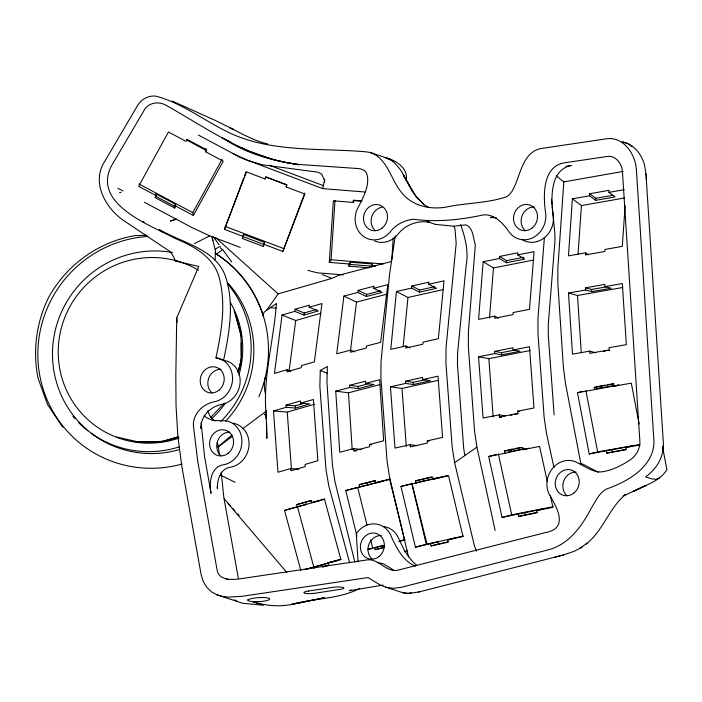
<?xml version="1.0" encoding="UTF-8"?>
<svg xmlns="http://www.w3.org/2000/svg" width="702" height="702" viewBox="0 0 702 702"><rect width="100%" height="100%" fill="white"/><g stroke="black" fill="none" stroke-linecap="round" stroke-linejoin="round"><path stroke-width="1.05" d="M390.049 159.17L369.84 152.378L365.452 151.772C318.638 147.78 267.98 153.01 224.912 130.59C202.202 118.998 180.862 102.861 156.063 96.2C148.069 94.981 140.488 99.859 136.82 106.792L104.773 161.302C90.461 183.134 106.511 209.995 126.062 222.139L169.261 251.018L172.148 254.229L175.667 261.074L198.771 266.462L176.72 317.936L175.825 375.298L176.035 405.967L177.896 436.635L181.765 465.944L201.062 574.262L203.273 581.537L206.844 587.451L211.662 591.944L216.734 594.734L242.515 603.211L263.461 605.247L253.299 601.868C268.111 606.572 284.266 607.204 299.192 602.658M238.294 372.209L240.988 361.767L241.312 342.769M324.614 182.441L324.675 179.133M354.879 562.214L334.942 481.502L332.45 465.549L326.957 382.037L327.369 366.462L320.27 370.472L319.866 386.144L326.026 469.857L328.764 485.784L349.657 562.855M215.023 260.293L215.593 251.685L212.601 239.321M371.27 267.216L371.367 265.742L372.569 263.978L350.272 262.206L349.07 263.97L329.299 262.399L333.345 200.833L353.185 202.413L354.396 200.649L361.828 201.237M329.299 262.399L331.09 259.784L334.986 200.386M369.094 267.787L348.92 266.19L349.07 263.97M353.185 202.413L353.334 200.193L361.828 200.869M348.92 266.19L350.131 264.426L350.272 262.206M391.786 259.766L393.199 238.162M556.177 175.869L563.82 181.888L557.853 268.076L557.862 283.573L563.364 367.111L565.435 383.16L581.072 464.785M589.575 195.788L589.715 193.743L609.082 190.321L608.941 192.374L615.031 196.937L595.665 200.36L589.575 195.788L572.402 198.824L568.453 255.87L585.626 252.843L588.232 254.8M578.071 254.019L581.432 205.581L572.402 198.824M585.626 252.843L585.477 254.896L604.843 251.483L604.992 249.429L622.297 246.376L625.131 205.467M595.665 200.36L595.805 198.306L589.715 193.743M646.209 178.94L646.437 175.667L645.621 173.666M499.412 258.503L499.578 256.432L517.892 252.808L517.725 254.887L524.684 259.099L506.37 262.715L499.412 258.503L483.178 261.714L478.58 319.375L494.813 316.163L498.288 318.278M489.496 318.006L493.488 267.953L483.178 261.714M494.813 316.163L494.647 318.243L512.96 314.619L513.127 312.548L529.483 309.31L534.09 251.649L517.725 254.887M506.37 262.715L506.537 260.644L499.578 256.432M544.41 237.46L537.978 318.041L537.969 333.634L544.147 417.365L546.489 433.388L553.975 467.576M411.609 288.083L411.811 286.004L428.931 282.169L428.729 284.249L436.495 288.303L419.384 292.129L411.609 288.083L396.437 291.479L390.786 349.35L405.958 345.954L409.845 347.981M403.132 346.779L407.95 297.481L396.437 291.479M405.958 345.954L405.756 348.034L422.867 344.208L423.078 342.128L438.373 338.697L444.024 280.826L428.729 284.249M419.384 292.129L419.585 290.049L411.811 286.004M357.906 292.436L358.16 290.356L373.947 286.24L373.692 288.32L382.195 292.383L366.409 296.49L357.906 292.436L343.91 296.077L336.732 353.782L350.728 350.131L354.51 351.939M350.535 350.175L356.519 302.097L386.82 294.199M350.728 350.131L350.473 352.211L366.26 348.095L366.514 346.016L380.624 342.339L387.794 284.643L373.692 288.32M366.409 296.49L366.672 294.419L380.352 290.856M294.787 311.372L295.059 309.275L309.406 305.142L309.134 307.239L318.339 310.933L303.992 315.066L294.787 311.372L282.064 315.04L274.456 373.367L287.179 369.708L290.865 371.183M287.179 369.708L286.907 371.806L301.255 367.672L301.527 365.567L314.347 361.872L321.955 303.545L309.134 307.239M289.092 371.288L295.709 320.516L320.902 313.25M303.992 315.066L304.264 312.969L316.567 309.424M395.261 235.872L389.557 274.491L381.019 361.925L380.87 377.536L387.083 461.258L389.575 477.246L408.573 557.055M215.97 357.783C221.437 331.967 226.114 304.756 219.463 278.694C214.461 257.301 193.936 246.121 175.175 238.461C151.579 225.64 91.304 204.379 111.53 165.742L143.585 111.241C147.429 102.931 157.792 100.851 165.505 104.967C209.644 129.686 252.746 162.153 305.247 164.882L358.283 168.559L361.179 169.015L364.452 170.595A8.775 7.854 -71.6 0 1 366.532 173.122C370.428 184.161 363.882 195.928 359.126 205.651A22.455 20.104 -71.6 0 0 362.557 235.705A22.455 20.104 -71.6 0 0 390.487 231.555C396.025 224.421 404.519 220.217 413.417 219.235C436.653 222.35 459.766 219.963 482.73 215.023C494.164 213.399 502.799 223.175 508.836 231.502A22.455 20.104 -71.6 0 0 533.634 237.32A22.455 20.104 -71.6 0 0 545.401 211.486C543.234 195.121 542.62 166.936 563.759 162.943L607.625 156.414C616.224 155.274 622.033 164.356 622.463 171.999L639.803 440.128C640.557 447.595 636.925 454.914 630.966 459.345C622.016 465.365 612.135 470.489 601.333 471.919C592.47 472.271 585.082 466.461 577.5 462.758A22.455 20.104 -71.6 0 0 553.053 467.795A22.455 20.104 -71.6 0 0 549.394 494.612C557.599 508.555 568.69 528.553 545.278 532.625L398.069 570.129C386.302 573.051 378.685 558.16 367.014 559.924L241.172 578.659C232.906 579.949 218.603 580.966 217.05 569.761L197.745 461.442L193.462 426.07C192.839 418.603 196.823 411.521 202.659 407.09A29.686 26.571 -71.6 0 1 214.373 401.763A22.455 20.104 -71.6 0 0 232.546 379.273A22.455 20.104 -71.6 0 0 215.97 357.783L223.569 360.31A22.455 20.104 -71.6 0 1 240.145 381.791A22.455 20.104 -71.6 0 1 221.972 404.291A29.686 26.571 -71.6 0 0 210.258 409.617C204.422 414.048 200.439 421.121 201.07 428.589L200.991 426.439M406.23 180.73C408.687 168.445 396.411 160.6 386.126 157.81M223.569 360.31C229.238 333.283 234.415 304.387 225.825 277.404C216.909 250.289 185.433 243.638 163.233 231.695L159.354 229.694L163.013 232.16M365.014 191.997L322.709 188.636L324.464 180.414L321.788 174.184L318.067 172.209L262.355 164.794L247.674 160.433L233.652 153.87L198.35 135.047M238.083 372.358L241.514 357.959L240.909 333.748L234.082 310.635M242.295 238.487L243.568 234.424L264.566 242.374L263.294 246.437L242.295 238.487L243.085 236.416L224.473 229.37L243.726 178.018M243.085 236.416L243.568 234.424M224.473 229.37L246.481 171.902L265.163 178.975L265.646 176.983L286.644 184.933L286.162 186.925L304.852 194.006L282.845 251.474L264.084 244.366M263.294 246.437L264.566 242.374M282.845 251.474L304.791 193.059M238.101 371.963L240.988 361.767M244.498 176L246.033 171.964M265.163 178.975L265.961 176.904L286.951 184.854L286.162 186.925M156.09 195.612L155.019 197.56L174.737 208.055L175.807 206.098L175.395 204.185L155.677 193.691L156.09 195.612L138.619 186.311L168.436 132.002L185.977 141.339L187.057 139.391L206.765 149.877L205.695 151.834L223.245 161.17L193.419 215.479L175.807 206.098M174.737 208.055L174.324 206.134L175.395 204.185M205.695 151.834L205.282 149.912L205.993 148.613M193.419 215.479L192.813 212.636L222.104 159.284M214.751 252.904L216.506 254.15A116.769 114.575 -54.5 0 1 263.408 316.374A4.493 4.405 -54.5 0 1 265.058 311.425L266.637 310.258L278.115 293.884L332.336 278.255L339.048 275.175L391.383 261.539M266.514 412.46L264.707 414.838L266.128 413.294M224.359 403.106L210.618 417.453M582.599 546.753L580.027 548.253L587.012 543.173M585.916 544.226C603.027 531.081 608.871 508.459 625.157 494.77L623.306 495.972L646.138 485.389L633.195 491.514C644.778 485.135 659.757 481.695 666.9 469.55L662.398 446.06M231.967 435.038L217.883 446.902M231.686 262.022L222.666 249.579L216.506 254.15A116.769 114.575 -54.5 0 1 258.836 396.788M217.971 447.06L232.467 436.311M242.734 428.694L266.681 410.924M476.588 551.158L474.376 545.691L454.624 462.688L476.904 447.148L474.561 431.125L468.383 347.393L468.392 331.8L475.351 244.682C472.981 238.171 473.56 227.975 465.891 224.842L453.922 226.211L435.354 224.386M266.637 310.258L276.614 303.422L276.176 306.432C273.227 343.331 262.206 380.063 266.383 417.286M581.44 547.437L574.192 551.289L563.601 554.94L418.427 592.102M359.327 588.592C338.487 599.455 313.469 598.095 291.154 604.501L324.403 597.709L298.183 603.29M194.533 243.533L209.731 235.854L240.26 247.42M121.121 192.26L119.437 192.813M351.14 589.97L349.245 590.698L383.16 585.099M659.626 477.922L655.773 479.334L651.298 478.746L645.594 476.851C657.072 468.813 664.759 455.484 663.241 441.207L645.901 173.078L644.427 164.558A40.874 36.592 -71.6 0 0 636.275 149.754L632.169 145.998L627.412 143.252L622.209 141.848L626.956 143.427M216.734 594.734L223.087 596.56L228.72 597.121L242.313 596.279L368.006 577.562L379.957 584.863L385.67 587.17L403.071 592.786L409.406 593.401L411.047 592.83M116.637 437.048L140.049 442.304L164.128 441.26L178.185 436.828M164.128 441.26L178.396 437.074M286.205 407.318L286.039 405.115L300.395 400.982L300.553 403.185L309.836 403.922L295.489 408.055L286.205 407.318L273.482 410.986L277.992 472.227L290.716 468.559L298.964 469.217M300.553 403.185L313.373 399.491L317.883 460.731L305.063 464.426L305.221 466.628L290.874 470.761L290.716 468.559M286.039 405.115L295.331 405.853L304.554 403.194M273.482 410.986L287.241 412.083L314.54 404.22M300.886 570.682L284.547 510.433L297.271 506.774L296.683 504.606L311.03 500.473L311.618 502.641L320.393 500.377M296.683 504.606L311.6 500.57M311.618 502.641L324.438 498.938L340.777 559.187L327.948 562.881L328.536 565.049L322.393 566.821M284.547 510.433L324.833 499.219M304.8 569.559L336.723 560.617L327.948 562.881M304.879 569.655L341.172 559.468M329.115 565.154L322.964 566.926L322.376 564.759M178.396 436.942L160.082 441.874L135.96 441.9M518.269 514.224L518.752 516.418L537.065 512.802L536.582 510.608L543.111 508.862L502.044 517.435L488.689 456.484L504.922 453.273L504.44 451.079L510.029 449.587M488.689 456.484L496.419 454.413M504.922 453.273L524.666 448.911M504.44 451.079L522.753 447.464L523.236 449.657L528.825 448.157M502.044 517.435L511.705 514.856L553.062 506.677M518.752 516.418L537.486 512.258M349.736 387.504L349.596 385.301L365.382 381.186L365.523 383.389L374.113 384.512L358.327 388.627L349.736 387.504L335.74 391.146L339.768 452.246L353.764 448.596L361.276 449.578M365.523 383.389L379.633 379.712L383.652 440.803L369.55 444.48L369.691 446.683L353.905 450.798L353.764 448.596M349.596 385.301L358.178 386.425L368.708 383.687M335.74 391.146L348.464 392.813L379.817 384.643M359.731 486.881L359.196 484.696L374.982 480.58L375.517 482.765L383.643 480.879L345.744 490.522L357.028 536.24M359.196 484.696L375.737 480.624M375.517 482.765L389.628 479.089L404.598 539.689L399.552 540.996M345.744 490.522L390.163 479.291M430.58 543.76L431.107 545.945L438.434 544.032L437.916 541.847L415.408 547.156L400.956 486.433L416.128 483.037L415.61 480.852L421.893 479.22M400.956 486.433L411.82 483.608L426.272 544.331L415.408 547.156M416.128 483.037L440.575 477.299L433.248 479.212L432.73 477.027L415.61 480.852M367.708 549.297L382.818 545.594L383.353 547.771L375.237 549.657L374.701 547.481M374.824 547.788L384.231 545.34M398.859 541.532L405.124 539.891M375.237 549.657L384.714 547.191M431.107 545.945L448.218 542.111L447.7 539.926L455.028 538.022M404.396 551.57L407.388 550.789M297.271 506.774L306.037 504.51L305.449 502.342M554.475 557.265L563.601 554.94M419.419 591.856L409.406 593.401M606.379 450.921L606.8 453.123L626.166 449.71L625.745 447.507L631.44 446.13L589.206 453.948L577.465 392.664L594.629 389.636L594.208 387.425L605.291 385.1M577.465 392.664L582.739 391.383M594.629 389.636L614.32 385.784M594.208 387.425L613.574 384.012L613.996 386.214L618.743 385.065M589.206 453.948L597.648 451.904L639.645 444.498M606.8 453.123L626.482 449.28M368.725 549.262L372.736 548.332L370.63 539.829M419.585 290.049L434.564 286.697M407.95 297.481L442.848 289.663M405.607 383.424L405.449 381.221L422.56 377.386L422.727 379.598L430.528 380.703L413.408 384.529L405.607 383.424L390.435 386.82L394.98 448.069L410.152 444.673L416.979 445.638M422.727 379.598L438.022 376.167L442.567 437.416L427.272 440.838L427.439 443.041L410.319 446.876L410.152 444.673M405.449 381.221L413.241 382.327L426.079 379.457M390.435 386.82L401.992 388.46L437.943 380.414M431.502 477.027L422.937 478.948L423.464 481.133M414.987 482.897L447.771 475.561M433.248 479.212L448.543 475.781L462.995 536.503L447.7 539.926M426.272 544.331L463.285 536.047M438.434 544.032L448.06 541.883M506.537 260.644L523.832 257.222M493.488 267.953L533.792 259.994M494.787 353.571L494.62 351.369L512.934 347.753L513.101 349.956L520.059 351.228L501.746 354.852L494.787 353.571L478.553 356.783L483.073 418.041L499.306 414.829L505.273 415.926M513.101 349.956L529.457 346.718L533.976 407.976L517.611 411.214L517.778 413.417L499.464 417.032L499.306 414.829M494.62 351.369L501.588 352.65L514.812 350.035M478.553 356.783L488.864 358.669L530.229 350.5M510.336 415.303L512.372 414.9M514.408 414.496L518.471 413.697M512.995 448.938L510.968 449.341L511.442 451.526M515.031 448.534L520.121 447.525M507.897 452.009L523.806 448.868M523.236 449.657L539.601 446.419L547.323 481.704M536.582 510.608L552.948 507.37L550.368 495.612M563.82 181.888L623.104 171.428M608.941 192.374L624.21 189.68M595.805 198.306L613.021 195.27M581.432 205.581L624.499 197.982M585.643 290.014L585.503 287.811L604.87 284.398L605.01 286.6L611.1 288.241L591.733 291.655L585.643 290.014L568.48 293.041L572.507 354.159L589.671 351.132L595.761 352.773M605.01 286.6L622.314 283.547L626.342 344.664L609.038 347.718L609.178 349.912L589.82 353.325L589.671 351.132M585.503 287.811L591.593 289.461L606.651 286.802M568.48 293.041L577.5 295.481L622.727 287.495M603.29 351.448L605.44 351.07M607.599 350.684L609.748 350.307M607.441 384.722L613.89 383.582M595.594 388.908L613.899 385.679M616.47 385.407L618.62 385.029M613.996 386.214L631.3 383.16L639.136 424.026M625.745 447.507L639.996 444.989M175.667 261.074L177.246 260.802M566.005 166.269L571.358 165.47C550.219 169.463 550.833 197.639 553 214.005A22.455 20.104 -71.6 0 1 544.77 237.425A22.455 20.104 -71.6 0 1 522.279 239.663M493.366 217.094L490.329 217.55L496.419 217.787M308.38 591.014L332.739 587.39A7.862 1.448 -3.7 0 1 341.383 587.091A7.862 1.448 -3.7 0 1 343.41 588.539A7.862 1.465 -3.1 0 1 341.813 589.101L315.031 593.216A7.862 1.422 -3.8 0 1 304.58 593.164A7.862 1.422 -3.8 0 1 308.441 591.031M411.003 592.988L407.213 593.55L403.071 592.786M220.647 246.718L218.998 246.964A13.496 2.475 -35.9 0 0 215.619 249.017M146.806 235.249L134.881 235.661C98.245 241.865 65.97 265.321 48.35 297.981C36.197 322.973 32.511 351.237 38.127 378.483L47.578 404.563L62.768 427.246M140.049 442.304L149.535 442.102M270.902 307.801L275.974 308.081M331.09 259.784L383.292 263.934M371.367 265.742L375.561 266.076M350.131 264.426L371.367 266.111M343.138 274.851L317.19 272.797L307.932 270.384M377.246 562.442L383.494 563.881L394.348 570.586M369.55 444.48L371.691 444.761M353.905 450.798L356.054 451.079M427.272 440.838L429.22 441.119M385.67 587.17L392.655 588.337L400.754 587.442L547.964 549.938C568.831 544.629 581.984 526.096 591.4 507.994C595.656 501.105 599.21 492.707 606.835 488.873C628.711 481.414 656.493 464.996 653.737 438.057L636.398 169.919C635.617 154.519 623.762 136.372 606.484 138.794L541.216 148.508C525.008 151.237 521.068 170.217 516.014 183.064C513.741 188.136 511.6 193.901 506.502 196.823C486.986 203.387 465.549 202.825 445.48 207.23C430.203 209.608 413.127 206.107 402.729 193.91C390.847 181.107 388.232 158.178 369.84 152.378M286.653 162.592L299.061 164.751C272.657 160.618 245.823 153.72 223.517 138.426L222.323 137.706M517.611 411.214L519.603 411.574M499.464 417.032L501.456 417.4M285.626 162.364L274.368 159.88L248.332 150.939L241.655 147.569M267.734 143.971C254.133 140.944 241.988 133.564 229.73 127.755L233.792 129.598L215.066 120.358L172.288 101.079M226.43 579.01L228.334 579.641M426.719 221.446L435.451 224.403M390.742 159.433C394.191 162.504 402.009 169.84 403.913 176.518M385.038 157.432L392.585 160.977M427.65 221.586L429.712 222.323C418.076 219.98 405.387 224.719 398.087 234.082A22.455 20.104 -71.6 0 1 374.499 240.9M323.569 185.688L269.12 165.172M322.709 188.636L239.812 157.301L232.853 153.413M225.193 226.413L283.555 248.517M242.778 236.486L263.776 244.436M331.405 278.194L322.253 274.508M295.059 309.275L304.264 312.969M282.064 315.04L295.709 320.516M320.27 370.472L327.097 373.21M209.731 235.854L192.094 227.641L144.419 202.273M358.16 290.356L366.672 294.419M343.91 296.077L356.519 302.097M117.822 188.373L123.096 190.926M415.391 566.172C403.009 561.056 396.516 548.016 391.26 536.503A22.455 20.104 -71.6 0 0 375.184 523.929A22.455 20.104 -71.6 0 0 356.274 533.704L358.099 561.933M220.586 475.175L235.223 482.353M223.517 138.426L230.195 141.795M598.297 472.306L585.099 465.286A22.455 20.104 -71.6 0 0 580.238 463.408M186.504 139.926L205.282 149.912M138.97 183.985L192.813 212.636M155.546 196.148L174.324 206.134M627.913 143.743L631.879 146.665M215.347 420.972C211.293 419.024 208.775 414.856 207.88 410.556M234.249 599.815L237.636 601.675M424.192 204.826L428.65 207.467M453.922 226.211L454.984 228.878L456.186 243.436L446.06 347.367L445.919 362.978L452.132 446.7L454.624 462.688M220.463 247.999L222.666 249.579M416.663 565.145L412.758 561.793L404.843 551.412L398.859 539.022A22.455 20.104 -71.6 0 0 383.257 526.5M215.382 237.346L278.115 293.884M415.988 196.455L423.885 204.554L415.681 196.042L415.988 196.455L403.817 175.719L412.557 191.62L417.927 198.964M224.228 498.78L230.625 505.923M232.757 508.301L234.88 510.687M237.724 513.864L239.145 515.452M228.053 503.536L286.872 572.49M213.382 236.899L219.243 244.901M403.58 175.088L412.557 191.62M211.679 236.679L212.908 240.461M460.635 224.605C465.356 237.855 468.761 251.816 466.11 265.926L457.572 353.36L457.467 364.619L463.689 448.341L464.829 455.668M297.543 507.09L313.882 567.33M313.601 567.014L313.996 568.462M235.811 315.075L241.146 336.477M411.916 483.134L427.035 544.357M367.313 482.818L367.857 484.994M357.766 487.732L366.962 524.947M238.373 578.483L223.859 497.648L221.218 472.56M524.798 512.486L525.271 514.671M498.35 453.896L511.705 514.856M476.904 447.148L495.147 530.466M599.912 386.047L600.333 388.25M612.074 449.543L612.495 451.746M585.907 390.619L597.648 451.904M176.72 317.936L177.211 322.218M219.296 454.457L218.84 450.201A17.962 7.143 78.8 0 0 217.278 442.374M217.225 486.618L217.453 488.767C216.892 479.887 220.516 468.357 230.756 467.128A22.455 20.104 -71.6 0 0 249.026 445.024A22.455 20.104 -71.6 0 0 233.099 423.227M551.447 199.166L551.956 204.273M552.158 206.327L554.834 233.257L554.949 240.865L548.297 324.289L548.288 335.521L554.141 414.908M201.114 422.279L204.51 456.142L211.039 493.392C208.915 483.02 210.609 466.628 223.64 464.759A22.455 20.104 -71.6 0 0 241.883 439.812A22.455 20.104 -71.6 0 0 220.788 420.726L212.838 420.419L206.537 417.664A15.997 14.312 -71.6 0 1 204.063 415.391M501.588 352.65L501.746 354.852M488.864 358.669L493.146 416.707M413.241 382.327L413.408 384.529M401.992 388.46L406.291 446.428M295.331 405.853L295.489 408.055M287.241 412.083L291.427 468.945M591.593 289.461L591.733 291.655M577.5 295.481L581.238 352.228M358.178 386.425L358.327 388.627M348.464 392.813L352.202 449.543M266.611 423.227L266.865 438.311L266.04 411.433L266.049 418.743M265.523 394.357A35.925 35.258 -54.5 0 1 265.33 377.053M182.151 464.013A116.769 114.575 -54.5 0 1 39.145 371.727A116.769 114.575 -54.5 0 1 147.718 236.46M230.309 302.378A93.419 91.664 -54.5 0 1 238.934 375.096M225.07 403.606A93.419 91.664 -54.5 0 1 211.662 418.699M179.124 438.048A93.419 91.664 -54.5 0 1 58.836 341.321A93.419 91.664 -54.5 0 1 198.394 270.156M227.395 283.582A101.948 100.035 -54.5 0 1 220.849 421.507M179.501 446.805A101.948 100.035 -54.5 0 1 91.225 433.301M87.759 430.703A101.948 100.035 -54.5 0 1 78.747 422.709M75 418.725A101.948 100.035 -54.5 0 1 72.868 416.26M211.943 392.839A13.25 11.864 -71.6 0 1 208.81 377.966A13.25 11.864 -71.6 0 1 221.069 369.278M220.832 455.651A13.25 11.864 -71.6 0 1 217.699 440.786A13.25 11.864 -71.6 0 1 229.966 432.099M566.97 495.638A13.25 11.864 -71.6 0 1 563.829 480.765A13.25 11.864 -71.6 0 1 576.096 472.077M525.236 230.546A13.25 11.864 -71.6 0 1 522.095 215.672A13.25 11.864 -71.6 0 1 534.362 206.985M375.219 230.625A13.25 11.864 -71.6 0 1 371.709 216.848A13.25 11.864 -71.6 0 1 382.257 207.178M372.095 559.082A13.25 11.864 -71.6 0 1 368.954 544.208A13.25 11.864 -71.6 0 1 381.221 535.521M227.913 283.046A101.948 100.035 -54.5 0 1 225.763 421.112M179.124 449.649A101.948 100.035 -54.5 0 1 52.536 357.511A101.948 100.035 -54.5 0 1 172.438 252.483M247.903 599.815L247.841 600.649L251.869 601.623L260.53 601.588A11.118 2.045 -3.7 0 0 268.313 598.078A11.118 2.045 -3.7 0 0 250.21 598.903L247.903 599.815M176.202 219.182L170.507 221.007L176.202 219.182M143.498 222.174L143.032 222.007L144.077 222.42L143.498 222.174M382.213 228.01A13.25 11.864 -71.6 0 0 380.756 205.502A13.25 11.864 -71.6 0 0 363.522 219.428A13.25 11.864 -71.6 0 0 382.213 228.01M532.221 227.931A13.25 11.864 -71.6 0 0 530.765 205.423A13.25 11.864 -71.6 0 0 513.531 219.349A13.25 11.864 -71.6 0 0 532.221 227.931M218.927 390.224A13.25 11.864 -71.6 0 0 217.48 367.716A13.25 11.864 -71.6 0 0 200.237 381.642A13.25 11.864 -71.6 0 0 218.927 390.224M573.955 493.023A13.25 11.864 -71.6 0 0 572.499 470.516A13.25 11.864 -71.6 0 0 555.264 484.45A13.25 11.864 -71.6 0 0 573.955 493.023M379.08 556.467A13.25 11.864 -71.6 0 0 377.623 533.959A13.25 11.864 -71.6 0 0 360.389 547.893A13.25 11.864 -71.6 0 0 379.08 556.467M228.299 453.202A13.25 11.864 -71.6 0 0 226.843 430.695A13.25 11.864 -71.6 0 0 209.608 444.62A13.25 11.864 -71.6 0 0 228.299 453.202"/></g></svg>
